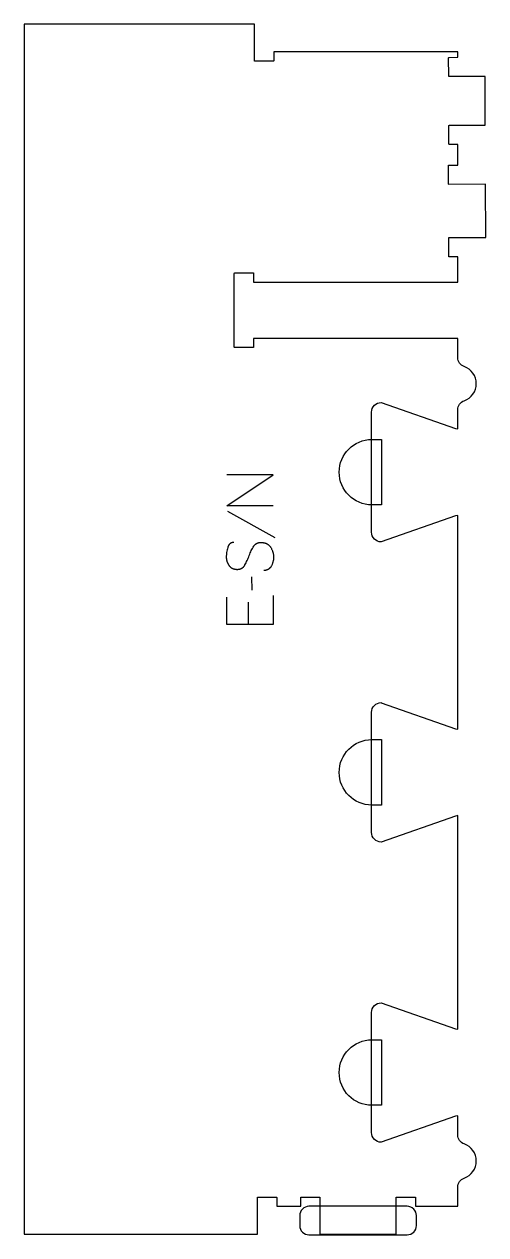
# Model space of a CAD drawing. Extents: x -132 to 168, y -393 to 393.
import ezdxf

# ---------------------------------------------------------------- set-up
doc = ezdxf.new("R2010")
doc.units = 0
for name, color, linetype in [('1_ANYTOOL_1MMDEEP_LABELS_S', 2, 'CONTINUOUS'), ('4_ANYTOOL_CUTTHROUGH_OUTSI', 5, 'CONTINUOUS'), ('5_ANYTOOL_HALF_MILL_9MM_IN', 3, 'CONTINUOUS')]:
    doc.layers.add(name, color=color, linetype=linetype)

msp = doc.modelspace()

# ---------------------------------------------------------------- linework, layer by layer
at = {"layer": '1_ANYTOOL_1MMDEEP_LABELS_S'}
for p, q in [((0.47, 76.74), (31.24, 59.55)), ((16.11, 34.18), (16.2, 25.4)), ((13.93, 17.68), (13.93, 3.03))]:
    msp.add_line(p, q, dxfattribs=at)
for points in [[(30, 80.17), (0, 80.17), (30, 100.23), (0, 100.23)], [(4.58, 56.43), (4.4, 56.42), (4.3, 56.42), (4.21, 56.41), (4.12, 56.41), (4.03, 56.4), (3.94, 56.39), (3.86, 56.37), (3.77, 56.36), (3.69, 56.35), (3.6, 56.33), (3.52, 56.31), (3.44, 56.29), (3.35, 56.27), (3.27, 56.24), (3.19, 56.22), (3.12, 56.19), (3.04, 56.16), (2.96, 56.14), (2.89, 56.1), (2.81, 56.07), (2.74, 56.04), (2.67, 56), (2.6, 55.96), (2.53, 55.92), (2.46, 55.88), (2.39, 55.84), (2.32, 55.79), (2.26, 55.75), (2.19, 55.7), (2.13, 55.65), (2.07, 55.6), (2.01, 55.55), (1.94, 55.49), (1.88, 55.44), (1.83, 55.38), (1.77, 55.32), (1.71, 55.26), (1.66, 55.2), (1.6, 55.14), (1.55, 55.07), (1.5, 55), (1.44, 54.94), (1.39, 54.87), (1.34, 54.79), (1.3, 54.72), (1.25, 54.65), (1.2, 54.57), (1.16, 54.49), (1.11, 54.41), (1.07, 54.33), (1.03, 54.25), (0.94, 54.08), (0.87, 53.9), (0.79, 53.72), (0.73, 53.53), (0.66, 53.33), (0.6, 53.13), (0.38, 52.32), (0.19, 51.52), (0.02, 50.74), (-0.11, 49.98), (-0.16, 49.6), (-0.21, 49.22), (-0.25, 48.85), (-0.28, 48.48), (-0.31, 48.12), (-0.33, 47.75), (-0.34, 47.4), (-0.34, 47.04), (-0.34, 46.85), (-0.34, 46.65), (-0.33, 46.46), (-0.32, 46.27), (-0.3, 46.08), (-0.28, 45.89), (-0.26, 45.7), (-0.23, 45.52), (-0.2, 45.33), (-0.16, 45.15), (-0.13, 44.97), (-0.08, 44.78), (-0.04, 44.6), (0.01, 44.43), (0.06, 44.25), (0.12, 44.07), (0.18, 43.9), (0.24, 43.72), (0.31, 43.55), (0.38, 43.38), (0.45, 43.21), (0.53, 43.04), (0.61, 42.87), (0.69, 42.71), (0.78, 42.54), (0.87, 42.38), (0.97, 42.22), (1.07, 42.06), (1.17, 41.9), (1.28, 41.74), (1.39, 41.58), (1.5, 41.43), (1.61, 41.27), (1.73, 41.12), (1.85, 40.98), (1.97, 40.84), (2.1, 40.71), (2.23, 40.58), (2.36, 40.46), (2.5, 40.34), (2.64, 40.22), (2.78, 40.12), (2.92, 40.01), (3.07, 39.91), (3.22, 39.82), (3.38, 39.73), (3.53, 39.64), (3.7, 39.56), (3.86, 39.49), (4.03, 39.42), (4.2, 39.35), (4.37, 39.29), (4.54, 39.23), (4.72, 39.18), (4.91, 39.14), (5.09, 39.1), (5.28, 39.06), (5.47, 39.03), (5.67, 39), (5.86, 38.98), (6.06, 38.96), (6.27, 38.95), (6.47, 38.94), (6.68, 38.94), (6.9, 38.94), (7.11, 38.95), (7.32, 38.96), (7.52, 38.98), (7.72, 39.01), (7.92, 39.04), (8.11, 39.08), (8.3, 39.12), (8.49, 39.16), (8.67, 39.22), (8.85, 39.27), (9.02, 39.34), (9.11, 39.37), (9.19, 39.41), (9.28, 39.44), (9.36, 39.48), (9.44, 39.52), (9.52, 39.56), (9.61, 39.6), (9.68, 39.65), (9.76, 39.69), (9.84, 39.74), (9.92, 39.79), (9.99, 39.84), (10.07, 39.89), (10.14, 39.94), (10.22, 39.99), (10.29, 40.05), (10.36, 40.1), (10.43, 40.16), (10.5, 40.22), (10.57, 40.28), (10.63, 40.34), (10.7, 40.4), (10.77, 40.47), (10.83, 40.53), (10.96, 40.67), (11.08, 40.81), (11.2, 40.95), (11.32, 41.11), (11.43, 41.26), (11.54, 41.43), (11.64, 41.59), (11.74, 41.77), (12.13, 42.48), (12.51, 43.22), (12.88, 43.96), (13.24, 44.73), (13.59, 45.51), (13.93, 46.3), (14.25, 47.11), (14.57, 47.94), (14.88, 48.77), (15.2, 49.57), (15.54, 50.36), (15.9, 51.12), (16.27, 51.87), (16.66, 52.59), (17.06, 53.3), (17.48, 53.98), (17.59, 54.15), (17.71, 54.31), (17.82, 54.46), (17.88, 54.54), (17.94, 54.61), (18.01, 54.68), (18.07, 54.75), (18.13, 54.82), (18.2, 54.89), (18.26, 54.96), (18.33, 55.02), (18.4, 55.08), (18.47, 55.15), (18.54, 55.21), (18.61, 55.26), (18.68, 55.32), (18.75, 55.38), (18.83, 55.43), (18.9, 55.48), (18.98, 55.54), (19.05, 55.59), (19.13, 55.63), (19.21, 55.68), (19.29, 55.73), (19.37, 55.77), (19.45, 55.81), (19.53, 55.86), (19.62, 55.89), (19.7, 55.93), (19.79, 55.97), (19.87, 56.01), (19.96, 56.04), (20.05, 56.07), (20.14, 56.1), (20.23, 56.13), (20.32, 56.16), (20.41, 56.19), (20.6, 56.23), (20.79, 56.28), (20.99, 56.31), (21.19, 56.35), (21.39, 56.37), (21.6, 56.39), (21.81, 56.4), (22.03, 56.41), (22.25, 56.41), (22.47, 56.41), (22.7, 56.4), (22.93, 56.38), (23.16, 56.36), (23.39, 56.34), (23.61, 56.3), (23.83, 56.27), (24.05, 56.23), (24.26, 56.18), (24.47, 56.13), (24.67, 56.07), (24.88, 56.01), (25.07, 55.94), (25.27, 55.87), (25.46, 55.8), (25.65, 55.71), (25.83, 55.63), (26.01, 55.54), (26.18, 55.44), (26.36, 55.34), (26.53, 55.23), (26.69, 55.12), (26.85, 55), (27.01, 54.88), (27.16, 54.76), (27.31, 54.62), (27.46, 54.49), (27.6, 54.34), (27.74, 54.2), (27.88, 54.05), (28.01, 53.89), (28.14, 53.73), (28.26, 53.56), (28.38, 53.39), (28.5, 53.21), (28.72, 52.85), (28.92, 52.49), (29.11, 52.12), (29.29, 51.75), (29.45, 51.37), (29.6, 50.99), (29.74, 50.61), (29.8, 50.42), (29.86, 50.22), (29.92, 50.03), (29.97, 49.83), (30.02, 49.64), (30.06, 49.44), (30.1, 49.24), (30.14, 49.04), (30.21, 48.64), (30.26, 48.23), (30.3, 47.83), (30.33, 47.41), (30.34, 47), (30.34, 46.59), (30.33, 46.18), (30.3, 45.78), (30.26, 45.38), (30.21, 44.99), (30.14, 44.6), (30.07, 44.22), (29.98, 43.84), (29.87, 43.46), (29.76, 43.09), (29.63, 42.72), (29.49, 42.36), (29.34, 42), (29.17, 41.65), (28.99, 41.3), (28.8, 40.95), (28.7, 40.79), (28.59, 40.62), (28.49, 40.46), (28.38, 40.31), (28.27, 40.16), (28.15, 40.02), (28.03, 39.89), (27.91, 39.75), (27.79, 39.63), (27.66, 39.51), (27.53, 39.39), (27.4, 39.28), (27.33, 39.23), (27.26, 39.18), (27.19, 39.13), (27.12, 39.08), (27.05, 39.03), (26.98, 38.99), (26.91, 38.94), (26.84, 38.9), (26.76, 38.86), (26.69, 38.81), (26.62, 38.77), (26.54, 38.74), (26.46, 38.7), (26.39, 38.66), (26.31, 38.63), (26.23, 38.6), (26.15, 38.57), (26.07, 38.54), (25.99, 38.51), (25.91, 38.48), (25.74, 38.43), (25.58, 38.38), (25.41, 38.34), (25.23, 38.31), (25.06, 38.28), (24.88, 38.25), (24.69, 38.24), (24.51, 38.22), (24.32, 38.21), (24.13, 38.21)], [(30, 21.97), (30, 3.03), (0, 3.03), (0, 20.85)]]:
    msp.add_lwpolyline(points, dxfattribs=at)
at = {"layer": '4_ANYTOOL_CUTTHROUGH_OUTSI'}
msp.add_lwpolyline([(148.57, 73.71), (100.29, 56.81), (100.21, 56.79, -0.414214), (93.96, 63.04), (93.96, 141.04, -0.414214), (100.21, 147.29), (100.29, 147.28), (148.57, 130.38), (149.96, 130.15), (149.96, 142.55, -0.317837), (154.12, 148.44, 0.707107), (154.12, 170.6, -0.317837), (149.96, 176.49), (149.93, 188.89), (17.38, 188.89), (17.38, 183.14, -0.414214), (17.13, 182.89), (5.13, 182.89, -0.414214), (4.88, 183.14), (4.88, 231.14, -0.414214), (5.13, 231.39), (17.13, 231.39, -0.414214), (17.38, 231.14), (17.38, 225.39), (149.96, 225.39), (149.96, 241.89), (144.43, 241.88, -0.414214), (144.18, 242.13), (144.15, 254.13, -0.414214), (144.4, 254.38), (168.14, 254.44), (167.99, 288.94), (144.24, 288.88, -0.414214), (143.99, 289.13), (143.96, 301.13, -0.414214), (144.21, 301.38), (149.96, 301.39), (149.96, 314.8), (144.5, 314.79, -0.414253), (144.25, 315.04), (144.22, 327.04, -0.414178), (144.47, 327.29), (150.21, 327.3), (167.83, 327.35), (167.83, 358.94), (150.32, 358.89), (144.32, 358.88, -0.414214), (144.07, 359.13), (144.03, 371.13, -0.414204), (144.28, 371.38), (149.96, 371.39), (149.96, 374.89), (30.46, 374.89), (30.46, 369.14, -0.414214), (30.21, 368.89), (18.21, 368.89, -0.414214), (17.96, 369.14), (17.96, 392.89), (-131.54, 392.89), (-131.54, -392.61), (19.88, -392.61), (19.88, -368.86, -0.414214), (20.13, -368.61), (32.13, -368.61, -0.414214), (32.38, -368.86), (32.38, -374.61), (47.96, -374.61), (47.96, -368.86, -0.414214), (48.21, -368.61), (60.21, -368.61, -0.414214), (60.46, -368.86), (60.46, -392.61), (109.96, -392.61), (109.96, -368.86, -0.414214), (110.21, -368.61), (122.21, -368.61, -0.414214), (122.46, -368.86), (122.46, -374.61), (149.96, -374.61), (149.96, -362.2, -0.317837), (154.12, -356.31, 0.707107), (154.12, -334.16, -0.317837), (149.96, -328.26), (149.96, -315.86), (148.56, -316.1), (100.29, -332.99), (100.21, -333.01, -0.414214), (93.96, -326.76), (93.96, -248.76, -0.414214), (100.21, -242.51), (100.29, -242.52), (148.57, -259.42), (149.96, -259.65), (149.96, -120.96), (148.56, -121.2), (100.29, -138.09), (100.21, -138.11, -0.414214), (93.96, -131.86), (93.96, -53.86, -0.414214), (100.21, -47.61), (100.29, -47.62), (148.57, -64.52), (149.96, -64.75), (149.96, 73.94)], format="xyb", close=True, dxfattribs=at)
at = {"layer": '5_ANYTOOL_HALF_MILL_9MM_IN'}
for points in [[(94.21, 80.79, -1), (94.21, 123.29), (100.46, 123.29), (100.46, 80.79)], [(94.21, -114.11, -1), (94.21, -71.61), (100.46, -71.61), (100.46, -114.11)], [(94.21, -309.01, -1), (94.21, -266.51), (100.46, -266.51), (100.46, -309.01)], [(53.33, -374.61, 0.414214), (47.33, -380.61), (47.33, -387.11, 0.414214), (53.33, -393.11), (117.08, -393.11, 0.414214), (123.08, -387.11), (123.08, -380.61, 0.414214), (117.08, -374.61)]]:
    msp.add_lwpolyline(points, format="xyb", close=True, dxfattribs=at)

doc.saveas('drawing.dxf')
